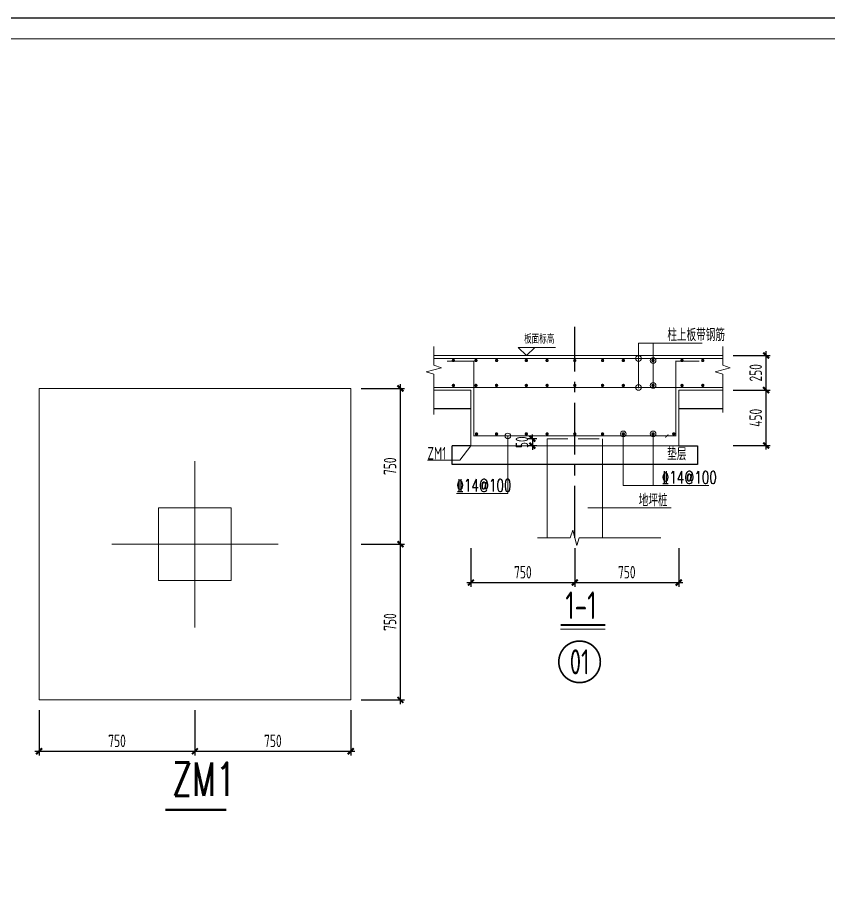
# Model space of a CAD drawing. Extents: x -1201378 to 2367219, y -619313 to 244905.
# Drawn here: x -142454 to -122940, y -598275 to -577238 of the extents above; entities that cross this region are included whole.
import ezdxf
from ezdxf.enums import TextEntityAlignment as Align

# ---------------------------------------------------------------- set-up
doc = ezdxf.new("R2010")
doc.units = 0
doc.header["$LTSCALE"] = 1000
for name, pattern in [('CENTER', [2, 1.25, -0.25, 0.25, -0.25]), ('CONTINOUS', [0]), ('DASHED', [0.75, 0.5, -0.25])]:
    doc.linetypes.add(name, pattern=pattern)
doc.layers.get('0').update_dxf_attribs({"linetype": 'CONTINUOUS'})
doc.layers.get('Defpoints').update_dxf_attribs({"linetype": 'CONTINUOUS'})
for name, color, linetype in [('0-cxFrame', 155, 'CONTINUOUS'), ('A-轴线', 23, 'CENTER'), ('BASE_DE_DIM', 3, 'CONTINUOUS'), ('S-SHAPE1', 165, 'CONTINUOUS'), ('TEXT', 7, 'CONTINUOUS')]:
    doc.layers.add(name, color=color, linetype=linetype)
for name, color, linetype, lineweight in [('0-cxText', 131, 'CONTINUOUS', 25), ('DIM', 3, 'CONTINUOUS', 0), ('NUM', 7, 'CONTINUOUS', 0), ('REIN', 1, 'CONTINUOUS', 0), ('S_FUDN_PILE', 6, 'CONTINOUS', 18), ('THIN', 7, 'CONTINUOUS', 0), ('梁', 4, 'CONTINUOUS', 18)]:
    doc.layers.add(name, color=color, linetype=linetype, lineweight=lineweight)
doc.styles.add('cx_tuming', font='simhei.ttf')
doc.styles.add('cx_tuqian1', font='')
doc.styles.add('TSSD_Dimension', font='tssdeng.shx', dxfattribs={"width": 0.7, "bigfont": 'hztxt.shx'})
doc.styles.add('TSSD_Label', font='tssdeng.shx', dxfattribs={"width": 0.7, "bigfont": 'hztxt.shx'})
doc.styles.add('TSSD_Norm', font='tj-romans1.shx', dxfattribs={"bigfont": 'tj-hztxt.shx'})
doc.styles.add('TSSD_Num', font='tssdeng.shx', dxfattribs={"width": 0.7, "bigfont": 'Hztxt.shx'})
doc.styles.add('TSSD_Rein', font='tj-romans1.shx', dxfattribs={"width": 0.7, "bigfont": 'tj-hztxt.shx'})
doc.styles.add('黑体', font='simhei.ttf', dxfattribs={"width": 0.8})
doc.styles.get('cx_tuqian1').set_extended_font_data('SimSun')
doc.dimstyles.new('TSSD_20_100', dxfattribs={"dimtxt": 300, "dimasz": 100, "dimexe": 100, "dimexo": 250, "dimgap": 100, "dimtad": 1, "dimdec": 0, "dimlfac": 0.2, "dimzin": 0, "dimdsep": 46, "dimtxsty": 'TSSD_Dimension', "dimblk": 'ARCHTICK', "dimblk1": 'ARCHTICK', "dimblk2": 'ARCHTICK', "dimcen": 0, "dimdle": 100, "dimclrt": 7, "dimadec": 0, "dimazin": 0, "dimtfac": 1, "dimtdec": 0, "dimtix": 1, "dimtmove": 2, "dimatfit": 3, "dimfxl": 1, "dimtolj": 1, "dimtzin": 0, "dimarcsym": 0})
doc.dimstyles.new('TSSD_30_100', dxfattribs={"dimtxt": 300, "dimasz": 100, "dimexe": 100, "dimexo": 250, "dimgap": 100, "dimtad": 1, "dimdec": 0, "dimlfac": 0.3, "dimzin": 0, "dimdsep": 46, "dimtxsty": 'TSSD_Dimension', "dimblk": 'ARCHTICK', "dimblk1": 'ARCHTICK', "dimblk2": 'ARCHTICK', "dimcen": 0, "dimdle": 100, "dimclrt": 7, "dimadec": 0, "dimazin": 0, "dimtfac": 1, "dimtdec": 0, "dimtix": 1, "dimtmove": 2, "dimatfit": 3, "dimfxl": 1, "dimtolj": 1, "dimtzin": 0, "dimarcsym": 0})

# ---------------------------------------------------------------- blocks, each defined once
blk = doc.blocks.new('_ArchTick')
at = {"color": 0, "linetype": 'ByBlock', "const_width": 0.5}
blk.add_lwpolyline([(-0.71, -0.71), (0.71, 0.71)], dxfattribs=at)
blk = doc.blocks.new('*D3618')
at = {"layer": 'Defpoints', "color": 0, "transparency": 16777216}
for p in [(-130066, -587544), (-129711, -587377), (-129711, -587544)]:
    blk.add_point(p, dxfattribs=at)
at = {"layer": 'DIM', "color": 0, "lineweight": -2, "transparency": 16777216}
for p, q in [((-130066, -587377), (-130066, -587277)), ((-129961, -587377), (-130166, -587377)), ((-129961, -587544), (-130166, -587544)), ((-130066, -587377), (-130066, -587544)), ((-130066, -587544), (-130066, -587644))]:
    blk.add_line(p, q, dxfattribs=at)
at = {"layer": 'DIM', "color": 0, "lineweight": -2, "transparency": 16777216, "xscale": 100, "yscale": 100, "zscale": 100}
for p, rotation in [((-130066, -587377), 270), ((-130066, -587544), 90)]:
    blk.add_blockref('_ArchTick', p, dxfattribs=dict(at, rotation=rotation))
at = {"layer": 'DIM', "color": 7, "transparency": 16777216, "insert": (-130316, -587461), "char_height": 300, "attachment_point": 5, "rotation": 90, "style": 'TSSD_Dimension'}
blk.add_mtext('\\A1;50', dxfattribs=at)
blk = doc.blocks.new('*D3619')
at = {"layer": 'Defpoints', "color": 0, "transparency": 16777216}
for p in [(-129044, -589760), (-126544, -589760), (-126544, -590839)]:
    blk.add_point(p, dxfattribs=at)
at = {"layer": 'DIM', "color": 0, "lineweight": -2, "transparency": 16777216}
for p, q in [((-129044, -590010), (-129044, -590939)), ((-126544, -590010), (-126544, -590939)), ((-129144, -590839), (-126444, -590839))]:
    blk.add_line(p, q, dxfattribs=at)
at = {"layer": 'DIM', "color": 0, "lineweight": -2, "transparency": 16777216, "xscale": 100, "yscale": 100, "zscale": 100, "rotation": 180}
blk.add_blockref('_ArchTick', (-129044, -590839), dxfattribs=at)
at = {"layer": 'DIM', "color": 0, "lineweight": -2, "transparency": 16777216, "xscale": 100, "yscale": 100, "zscale": 100}
blk.add_blockref('_ArchTick', (-126544, -590839), dxfattribs=at)
at = {"layer": 'DIM', "color": 7, "transparency": 16777216, "insert": (-127794, -590589), "char_height": 300, "attachment_point": 5, "style": 'TSSD_Dimension'}
blk.add_mtext('\\A1;750', dxfattribs=at)
blk = doc.blocks.new('*D3620')
at = {"layer": 'Defpoints', "color": 0, "transparency": 16777216}
for p in [(-131544, -589760), (-129044, -589760), (-129044, -590839)]:
    blk.add_point(p, dxfattribs=at)
at = {"layer": 'DIM', "color": 0, "lineweight": -2, "transparency": 16777216}
for p, q in [((-131544, -590010), (-131544, -590939)), ((-129044, -590010), (-129044, -590939)), ((-131644, -590839), (-128944, -590839))]:
    blk.add_line(p, q, dxfattribs=at)
at = {"layer": 'DIM', "color": 0, "lineweight": -2, "transparency": 16777216, "xscale": 100, "yscale": 100, "zscale": 100, "rotation": 180}
blk.add_blockref('_ArchTick', (-131544, -590839), dxfattribs=at)
at = {"layer": 'DIM', "color": 0, "lineweight": -2, "transparency": 16777216, "xscale": 100, "yscale": 100, "zscale": 100}
blk.add_blockref('_ArchTick', (-129044, -590839), dxfattribs=at)
at = {"layer": 'DIM', "color": 7, "transparency": 16777216, "insert": (-130294, -590589), "char_height": 300, "attachment_point": 5, "style": 'TSSD_Dimension'}
blk.add_mtext('\\A1;750', dxfattribs=at)
blk = doc.blocks.new('*D3621')
at = {"layer": 'Defpoints', "color": 0, "transparency": 16777216}
for p in [(-125486, -586206), (-124442, -586206), (-125486, -587540)]:
    blk.add_point(p, dxfattribs=at)
at = {"layer": 'DIM', "color": 0, "lineweight": -2, "transparency": 16777216}
for p, q in [((-125236, -586206), (-124342, -586206)), ((-124442, -587640), (-124442, -586106)), ((-125236, -587540), (-124342, -587540))]:
    blk.add_line(p, q, dxfattribs=at)
at = {"layer": 'DIM', "color": 0, "lineweight": -2, "transparency": 16777216, "xscale": 100, "yscale": 100, "zscale": 100}
for p, rotation in [((-124442, -586206), 90), ((-124442, -587540), 270)]:
    blk.add_blockref('_ArchTick', p, dxfattribs=dict(at, rotation=rotation))
at = {"layer": 'DIM', "color": 7, "transparency": 16777216, "insert": (-124692, -586873), "char_height": 300, "attachment_point": 5, "rotation": 90, "style": 'TSSD_Dimension'}
blk.add_mtext('\\A1;450', dxfattribs=at)
blk = doc.blocks.new('*D3622')
at = {"layer": 'Defpoints', "color": 0, "transparency": 16777216}
for p in [(-125486, -585373), (-124442, -585373), (-125486, -586206)]:
    blk.add_point(p, dxfattribs=at)
at = {"layer": 'DIM', "color": 0, "lineweight": -2, "transparency": 16777216}
for p, q in [((-125236, -585373), (-124342, -585373)), ((-124442, -586306), (-124442, -585273)), ((-125236, -586206), (-124342, -586206))]:
    blk.add_line(p, q, dxfattribs=at)
at = {"layer": 'DIM', "color": 0, "lineweight": -2, "transparency": 16777216, "xscale": 100, "yscale": 100, "zscale": 100}
for p, rotation in [((-124442, -585373), 90), ((-124442, -586206), 270)]:
    blk.add_blockref('_ArchTick', p, dxfattribs=dict(at, rotation=rotation))
at = {"layer": 'DIM', "color": 7, "transparency": 16777216, "insert": (-124692, -585790), "char_height": 300, "attachment_point": 5, "rotation": 90, "style": 'TSSD_Dimension'}
blk.add_mtext('\\A1;250', dxfattribs=at)
blk = doc.blocks.new('ts_idx1')
at = {"color": 0, "linetype": 'ByBlock', "lineweight": -2, "const_width": 0.04}
blk.add_lwpolyline([(-0.5, 0, 1), (0.5, 0, 1)], format="xyb", close=True, dxfattribs=at)
at = {"color": 0, "linetype": 'ByBlock', "lineweight": -2, "style": 'TSSD_Num', "width": 0.7}
blk.add_attdef('A', text='', height=0.6, dxfattribs=at).set_placement((0, 0), align=Align.MIDDLE_CENTER)
blk = doc.blocks.new('A$C11214C8A')
at = {"layer": 'S_FUDN_PILE', "color": 0}
for p, q in [((0, -403), (0, 398)), ((-400.5, -1.3), (400.5, -1.3))]:
    blk.add_line(p, q, dxfattribs=at)
at = {"layer": 'S_FUDN_PILE', "color": 3}
blk.add_lwpolyline([(-750, -751.3), (750, -751.3), (750, 748.7), (-750, 748.7)], close=True, dxfattribs=at)
at = {"layer": 'S_FUDN_PILE'}
blk.add_lwpolyline([(-175, 173.7), (175, 173.7), (175, -176.3), (-175, -176.3)], close=True, dxfattribs=at)
blk = doc.blocks.new('*D3633')
at = {"layer": 'Defpoints', "color": 0, "transparency": 16777216}
for p in [(-141934, -593664), (-138184, -593664), (-138184, -594899)]:
    blk.add_point(p, dxfattribs=at)
at = {"layer": 'DIM', "color": 0, "lineweight": -2, "transparency": 16777216}
for p, q in [((-141934, -593914), (-141934, -594999)), ((-138184, -593914), (-138184, -594999)), ((-142034, -594899), (-138084, -594899))]:
    blk.add_line(p, q, dxfattribs=at)
at = {"layer": 'DIM', "color": 0, "lineweight": -2, "transparency": 16777216, "xscale": 100, "yscale": 100, "zscale": 100, "rotation": 180}
blk.add_blockref('_ArchTick', (-141934, -594899), dxfattribs=at)
at = {"layer": 'DIM', "color": 0, "lineweight": -2, "transparency": 16777216, "xscale": 100, "yscale": 100, "zscale": 100}
blk.add_blockref('_ArchTick', (-138184, -594899), dxfattribs=at)
at = {"layer": 'DIM', "color": 7, "transparency": 16777216, "insert": (-140059, -594649), "char_height": 300, "attachment_point": 5, "style": 'TSSD_Dimension'}
blk.add_mtext('\\A1;750', dxfattribs=at)
blk = doc.blocks.new('*D3634')
at = {"layer": 'Defpoints', "color": 0, "transparency": 16777216}
for p in [(-138184, -593664), (-134434, -593664), (-134434, -594899)]:
    blk.add_point(p, dxfattribs=at)
at = {"layer": 'DIM', "color": 0, "lineweight": -2, "transparency": 16777216}
for p, q in [((-138184, -593914), (-138184, -594999)), ((-134434, -593914), (-134434, -594999)), ((-138284, -594899), (-134334, -594899))]:
    blk.add_line(p, q, dxfattribs=at)
at = {"layer": 'DIM', "color": 0, "lineweight": -2, "transparency": 16777216, "xscale": 100, "yscale": 100, "zscale": 100, "rotation": 180}
blk.add_blockref('_ArchTick', (-138184, -594899), dxfattribs=at)
at = {"layer": 'DIM', "color": 0, "lineweight": -2, "transparency": 16777216, "xscale": 100, "yscale": 100, "zscale": 100}
blk.add_blockref('_ArchTick', (-134434, -594899), dxfattribs=at)
at = {"layer": 'DIM', "color": 7, "transparency": 16777216, "insert": (-136309, -594649), "char_height": 300, "attachment_point": 5, "style": 'TSSD_Dimension'}
blk.add_mtext('\\A1;750', dxfattribs=at)
blk = doc.blocks.new('*D3635')
at = {"layer": 'Defpoints', "color": 0, "transparency": 16777216}
for p in [(-134434, -589914), (-133240, -589914), (-134434, -593664)]:
    blk.add_point(p, dxfattribs=at)
at = {"layer": 'DIM', "color": 0, "lineweight": -2, "transparency": 16777216}
for p, q in [((-133240, -593764), (-133240, -589814)), ((-134184, -589914), (-133140, -589914)), ((-134184, -593664), (-133140, -593664))]:
    blk.add_line(p, q, dxfattribs=at)
at = {"layer": 'DIM', "color": 0, "lineweight": -2, "transparency": 16777216, "xscale": 100, "yscale": 100, "zscale": 100}
for p, rotation in [((-133240, -589914), 90), ((-133240, -593664), 270)]:
    blk.add_blockref('_ArchTick', p, dxfattribs=dict(at, rotation=rotation))
at = {"layer": 'DIM', "color": 7, "transparency": 16777216, "insert": (-133490, -591789), "char_height": 300, "attachment_point": 5, "rotation": 90, "style": 'TSSD_Dimension'}
blk.add_mtext('\\A1;750', dxfattribs=at)
blk = doc.blocks.new('*D3636')
at = {"layer": 'Defpoints', "color": 0, "transparency": 16777216}
for p in [(-134434, -586164), (-133240, -586164), (-134434, -589914)]:
    blk.add_point(p, dxfattribs=at)
at = {"layer": 'DIM', "color": 0, "lineweight": -2, "transparency": 16777216}
for p, q in [((-133240, -590014), (-133240, -586064)), ((-134184, -586164), (-133140, -586164)), ((-134184, -589914), (-133140, -589914))]:
    blk.add_line(p, q, dxfattribs=at)
at = {"layer": 'DIM', "color": 0, "lineweight": -2, "transparency": 16777216, "xscale": 100, "yscale": 100, "zscale": 100}
for p, rotation in [((-133240, -586164), 90), ((-133240, -589914), 270)]:
    blk.add_blockref('_ArchTick', p, dxfattribs=dict(at, rotation=rotation))
at = {"layer": 'DIM', "color": 7, "transparency": 16777216, "insert": (-133490, -588039), "char_height": 300, "attachment_point": 5, "rotation": 90, "style": 'TSSD_Dimension'}
blk.add_mtext('\\A1;750', dxfattribs=at)
blk = doc.blocks.new('TK22.A0 L(Dragon)')
at = {"layer": '0-cxFrame', "color": 7, "const_width": 0.5}
blk.add_lwpolyline([(0, 0), (-1486, 0), (-1486, 841), (0, 841)], close=True, dxfattribs=at)
at = {"layer": '0-cxFrame', "const_width": 0.5}
blk.add_lwpolyline([(-80, 10), (-1466, 10), (-1466, 831), (-80, 831)], close=True, dxfattribs=at)
at = {"style": '黑体', "flags": 4}
blk.add_attdef('图幅', text='', height=3.3, dxfattribs=at).set_placement((-40, 3), align=Align.RIGHT)
at = {"layer": '0-cxText', "flags": 4}
for tag, height, style, p in [('建设单位', 3.5, 'cx_tuming', (-45, 240)), ('项目名称', 3.5, 'cx_tuming', (-45, 210)), ('子项名称', 3.5, 'cx_tuming', (-45, 180)), ('工程编号', 3.3, 'cx_tuqian1', (-35, 165)), ('图名1', 3.5, 'cx_tuming', (-45, 87)), ('图名2', 3.5, 'cx_tuming', (-45, 79)), ('图名3', 3.5, 'cx_tuming', (-45, 71)), ('出图日期', 3.3, 'cx_tuqian1', (-39, 60)), ('专业', 3.3, 'cx_tuqian1', (-55, 52)), ('图号', 3.3, 'cx_tuqian1', (-55, 44)), ('版次', 3.3, 'cx_tuqian1', (-20, 44))]:
    blk.add_attdef(tag, text='', height=height, dxfattribs=dict(at, style=style)).set_placement(p, align=Align.MIDDLE)
at = {"layer": 'Defpoints', "color": 6, "flags": 4}
for tag, height, style, p in [('tufu', 3.3, '黑体', (-12, 12)), ('dwfname', 4, 'cx_tuqian1', (-80, 3))]:
    blk.add_attdef(tag, text='', height=height, dxfattribs=dict(at, style=style)).set_placement(p, align=Align.RIGHT)

msp = doc.modelspace()

# ---------------------------------------------------------------- linework, layer by layer
at = {"layer": 'A-轴线'}
msp.add_line((-129043.9, -589759.7), (-129043.9, -584683.7), dxfattribs=at)
at = {"layer": 'NUM'}
msp.add_line((-129386.4, -591962.2), (-128312.6, -591962.2), dxfattribs=at)
at = {"layer": 'NUM', "const_width": 50}
for points in [[(-129386.4, -591862.2), (-128312.6, -591862.2)], [(-138894.2, -596309.4), (-137432.6, -596309.4)]]:
    msp.add_lwpolyline(points, dxfattribs=at)
at = {"layer": 'REIN', "const_width": 25}
for points in [[(-132433.8, -585443.9), (-125486.4, -585443.9)], [(-132123, -585510.5), (-131477.3, -585510.5), (-131477.3, -587310.5), (-126610.6, -587310.5), (-126610.6, -585510.5), (-126051, -585510.5)], [(-132433.8, -586143.9), (-125486.4, -586143.9)]]:
    msp.add_lwpolyline(points, dxfattribs=at)
at = {"layer": 'REIN', "const_width": 41.7}
for points in [[(-131945.6, -585493.9, 1), (-131984, -585493.9, 1)], [(-131404.1, -585493.9, 1), (-131442.5, -585493.9, 1)], [(-130908.3, -585493.9, 1), (-130946.7, -585493.9, 1)], [(-130191.4, -585493.9, 1), (-130229.8, -585493.9, 1)], [(-129691.4, -585493.9, 1), (-129729.8, -585493.9, 1)], [(-129024.7, -585493.9, 1), (-129063.1, -585493.9, 1)], [(-128396.5, -585493.9, -1), (-128358.1, -585493.9, -1)], [(-127896.5, -585493.9, -1), (-127858.1, -585493.9, -1)], [(-127179.5, -585493.9, -1), (-127141.1, -585493.9, -1)], [(-126445.6, -585493.9, 1), (-126484, -585493.9, 1)], [(-125945.6, -585493.9, 1), (-125984, -585493.9, 1)], [(-131945.6, -586093.9, -1), (-131984, -586093.9, -1)], [(-131404.1, -586093.9, -1), (-131442.5, -586093.9, -1)], [(-130908.3, -586093.9, -1), (-130946.7, -586093.9, -1)], [(-130191.4, -586093.9, -1), (-130229.8, -586093.9, -1)], [(-129691.4, -586093.9, -1), (-129729.8, -586093.9, -1)], [(-129024.7, -586093.9, -1), (-129063.1, -586093.9, -1)], [(-128396.5, -586093.9, 1), (-128358.1, -586093.9, 1)], [(-127896.5, -586093.9, 1), (-127858.1, -586093.9, 1)], [(-127179.5, -586093.9, 1), (-127141.1, -586093.9, 1)], [(-126445.6, -586093.9, -1), (-126484, -586093.9, -1)], [(-125945.6, -586093.9, -1), (-125984, -586093.9, -1)], [(-131389.5, -587260.5, -1), (-131427.9, -587260.5, -1)], [(-130908.3, -587260.5, -1), (-130946.7, -587260.5, -1)], [(-130191.4, -587260.5, -1), (-130229.8, -587260.5, -1)], [(-129691.4, -587260.5, -1), (-129729.8, -587260.5, -1)], [(-129024.7, -587260.5, -1), (-129063.1, -587260.5, -1)], [(-128396.5, -587260.5, 1), (-128358.1, -587260.5, 1)], [(-127896.5, -587260.5, 1), (-127858.1, -587260.5, 1)], [(-127179.5, -587260.5, 1), (-127141.1, -587260.5, 1)], [(-126644.4, -587260.5, -1), (-126682.8, -587260.5, -1)]]:
    msp.add_lwpolyline(points, format="xyb", close=True, dxfattribs=at)
at = {"layer": 'S-SHAPE1'}
for p, q in [((-131543.9, -586660.5), (-132433.8, -586660.5)), ((-125484.6, -586656.4), (-126543.9, -586660.5)), ((-131993.9, -587993.9), (-131993.9, -587543.9)), ((-131543.9, -587543.9), (-131993.9, -587543.9)), ((-126543.9, -587543.9), (-126093.9, -587543.9)), ((-126093.9, -587543.9), (-126093.9, -587993.9)), ((-126093.9, -587993.9), (-131993.9, -587993.9))]:
    msp.add_line(p, q, dxfattribs=at)
at = {"layer": 'THIN'}
for p, q in [((-130206.4, -585377.2), (-130406.4, -585177.2)), ((-130406.4, -585177.2), (-130006.4, -585177.2)), ((-130206.4, -585377.2), (-130006.4, -585177.2)), ((-130006.4, -585177.2), (-129512.8, -585177.2)), ((-127513.2, -586160.7), (-127513.2, -585074.8)), ((-127513.2, -585074.8), (-125976.8, -585074.8)), ((-127160.3, -586093.9), (-127160.3, -585074.8)), ((-130654.9, -587310.5), (-130654.9, -588698.4)), ((-127877.3, -587260.5), (-127877.3, -588505.9)), ((-127160.3, -587260.5), (-127160.3, -588505.9)), ((-127877.3, -588505.9), (-125823.1, -588505.9)), ((-130654.9, -588698.4), (-131887.2, -588698.4))]:
    msp.add_line(p, q, dxfattribs=at)
for points in [[(-132433.8, -586789.7), (-132433.8, -585826.7), (-132617.2, -585768.3), (-132250.5, -585668.3), (-132433.8, -585610), (-132433.8, -585156.8)], [(-125486.4, -586747.7), (-125486.4, -585826.7), (-125669.7, -585768.3), (-125303, -585668.3), (-125486.4, -585610), (-125486.4, -585156.8)], [(-132590, -587893.9), (-131809.4, -587893.9), (-131543.9, -587543.9)], [(-128733.9, -589041.9), (-126724.3, -589041.9)], [(-129943.9, -589759.7), (-129152.3, -589759.7), (-129093.9, -589576.4), (-128993.9, -589943), (-128935.6, -589759.7), (-126977.3, -589759.7)]]:
    msp.add_lwpolyline(points, dxfattribs=at)
for centre in [(-127513.2, -585443.9), (-127160.3, -585493.9), (-127513.2, -586143.9), (-127160.3, -586093.9), (-130654.9, -587310.5), (-127877.3, -587260.5), (-127160.3, -587260.5)]:
    msp.add_circle(centre, 67.5, dxfattribs=at)
at = {"layer": '梁'}
for p, q in [((-132433.8, -585377.2), (-125486.4, -585377.2)), ((-132433.8, -586210.5), (-131543.9, -586210.5)), ((-131543.9, -587543.9), (-131543.9, -586210.5)), ((-126543.9, -586210.5), (-125486.4, -586210.5)), ((-126543.9, -587543.9), (-126543.9, -586210.5)), ((-131543.9, -587543.9), (-126543.9, -587543.9)), ((-129710.6, -589759.7), (-129710.6, -587377.2)), ((-128377.3, -589759.7), (-128377.3, -587377.2))]:
    msp.add_line(p, q, dxfattribs=at)
at = {"layer": '梁', "linetype": 'DASHED'}
msp.add_line((-129710.6, -587377.2), (-128377.3, -587377.2), dxfattribs=at)

# ---------------------------------------------------------------- block references
at = {"layer": '0-cxFrame', "xscale": 50, "yscale": 50, "zscale": 50}
msp.add_blockref('TK22.A0 L(Dragon)', (-103439.2, -619300.1), dxfattribs=at)
at = {"layer": 'BASE_DE_DIM', "xscale": 50, "yscale": 50, "zscale": 50, "rotation": 180}
msp.add_blockref('_ArchTick', (-126828.8, -587310.5), dxfattribs=at)
at = {"layer": 'S_FUDN_PILE', "xscale": 5, "yscale": 5, "zscale": 5}
msp.add_blockref('A$C11214C8A', (-138184.2, -589907.9), dxfattribs=at)
at = {"layer": 'THIN'}
ref = msp.add_blockref('ts_idx1', (-128929.8, -592746.8), dxfattribs=dict(at, xscale=999.9999800000003, yscale=999.9999800000003, zscale=999.9999800000003))
ref.add_attrib('1', '01', dxfattribs={"height": 600, "style": 'TSSD_Num', "width": 0.7}).set_placement((-128929.8, -592746.8), align=Align.MIDDLE_CENTER)

# ---------------------------------------------------------------- texts
at = {"layer": 'NUM', "style": 'TSSD_Label', "width": 0.7}
msp.add_text('1-1', height=666.67, dxfattribs=at).set_placement((-128897, -591385.6), align=Align.MIDDLE)
at = {"layer": 'NUM', "style": 'TSSD_Norm', "width": 0.7}
msp.add_text('ZM1', height=800, dxfattribs=at).set_placement((-138734.2, -596210.9), align=Align.BOTTOM_LEFT)
at = {"layer": 'TEXT', "style": 'TSSD_Rein', "width": 0.7}
msp.add_text('板面标高', height=200, dxfattribs=at).set_placement((-129536.2, -585145.5), align=Align.BOTTOM_RIGHT)
for p in [(-126951.2, -588458.1), (-131892.4, -588650.6)]:
    msp.add_text('%%15314@100', height=300, dxfattribs=at).set_placement(p)
at = {"layer": 'THIN', "style": 'TSSD_Label', "width": 0.7}
for s, p in [('柱上板带钢筋', (-126817.3, -585027)), ('ZM1', (-132590, -587877.2)), ('垫层', (-126820.3, -587894.4)), ('地坪桩', (-127506.7, -589008.2))]:
    msp.add_text(s, height=300, dxfattribs=at).set_placement(p)

# ---------------------------------------------------------------- dimensions: what is measured, and where the dimension line sits
at = {"layer": 'DIM'}
for base, p1, p2, dimstyle, picture, middle in [((-124441.6, -585373), (-125486.4, -586206.4), (-125486.4, -585373), 'TSSD_30_100', '*D3622', (-124691.6, -585789.7)), ((-133239.5, -586164.2), (-134434.2, -589914.2), (-134434.2, -586164.2), 'TSSD_20_100', '*D3636', (-133489.5, -588039.2)), ((-130066.3, -587543.9), (-129710.6, -587377.2), (-129710.6, -587543.9), 'TSSD_30_100', '*D3618', (-130316.3, -587460.5)), ((-133239.5, -589914.2), (-134434.2, -593664.2), (-134434.2, -589914.2), 'TSSD_20_100', '*D3635', (-133489.5, -591789.2))]:
    dim = msp.add_linear_dim(base=base, p1=p1, p2=p2, angle=90, dimstyle=dimstyle, dxfattribs=at)
    dim.commit()
    dim.dimension.update_dxf_attribs({"geometry": picture, "text_midpoint": middle})
dim = msp.add_linear_dim(base=(-124441.6, -586206.4), p1=(-125486.4, -587539.7), p2=(-125486.4, -586206.4), angle=90, text='450', dimstyle='TSSD_30_100', dxfattribs=at)
dim.commit()
dim.dimension.update_dxf_attribs({"geometry": '*D3621', "text_midpoint": (-124691.6, -586873)})
for base, p1, p2, dimstyle, picture, middle in [((-129043.9, -590838.8), (-131543.9, -589759.7), (-129043.9, -589759.7), 'TSSD_30_100', '*D3620', (-130293.9, -590588.8)), ((-126543.9, -590838.8), (-129043.9, -589759.7), (-126543.9, -589759.7), 'TSSD_30_100', '*D3619', (-127793.9, -590588.8)), ((-138184.2, -594899.1), (-141934.2, -593664.2), (-138184.2, -593664.2), 'TSSD_20_100', '*D3633', (-140059.2, -594649.1)), ((-134434.2, -594899.1), (-138184.2, -593664.2), (-134434.2, -593664.2), 'TSSD_20_100', '*D3634', (-136309.2, -594649.1))]:
    dim = msp.add_linear_dim(base=base, p1=p1, p2=p2, dimstyle=dimstyle, dxfattribs=at)
    dim.commit()
    dim.dimension.update_dxf_attribs({"geometry": picture, "text_midpoint": middle})

doc.saveas('drawing.dxf')
